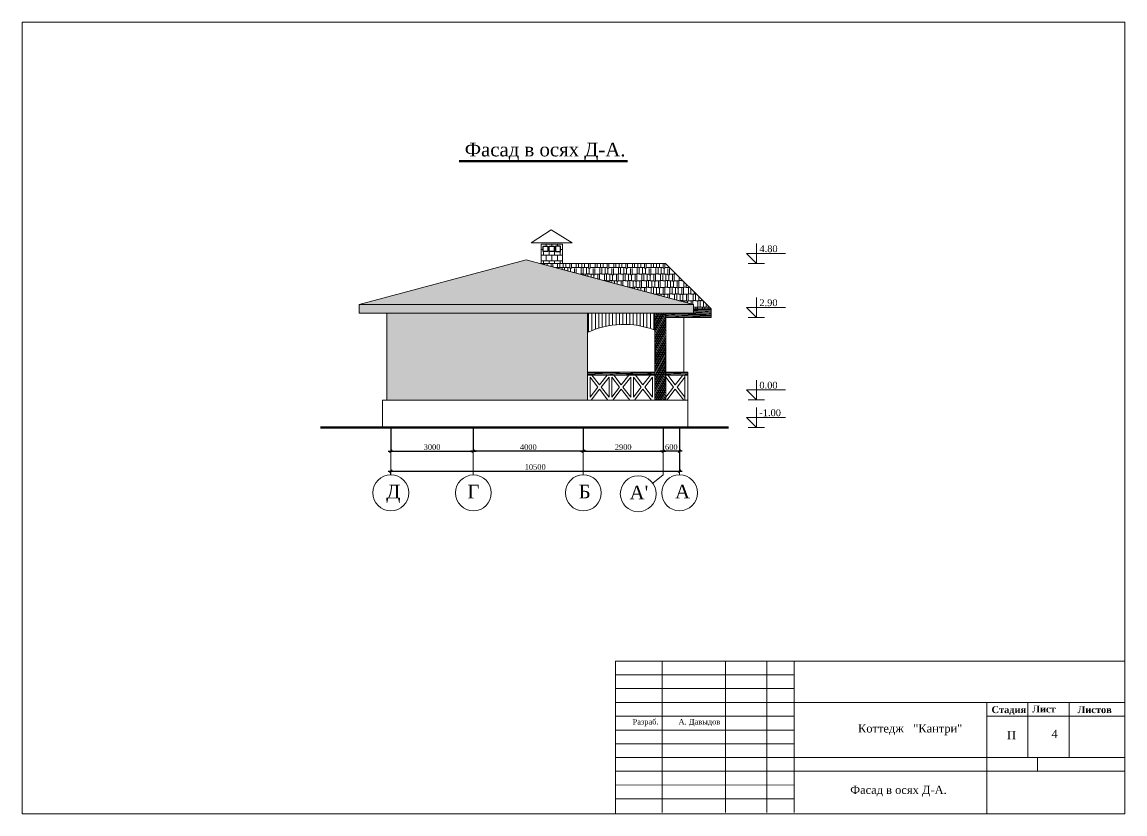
# Model space of a CAD drawing. Extents: x 1526320 to 3332998, y -546296 to 333165.
# Drawn here: x 1797402 to 1837504, y -228808 to -200023 of the extents above; entities that cross this region are included whole.
import ezdxf

# ---------------------------------------------------------------- set-up
doc = ezdxf.new("R2010")
doc.units = 0
doc.header["$LTSCALE"] = 500
doc.header["$MEASUREMENT"] = 0
doc.layers.get('0').update_dxf_attribs({"linetype": 'CONTINUOUS', "lineweight": 0})
doc.layers.add('Для печати', color=250, linetype='CONTINUOUS', lineweight=0)
doc.styles.add('NAKLON', font='TIMESBD.TTF', dxfattribs={"height": 500})
doc.styles.get("Standard").update_dxf_attribs({"font": 'TIMES.TTF', "height": 150})
doc.dimstyles.new('ISO-25', dxfattribs={"dimtxt": 300, "dimasz": 100, "dimexe": 0, "dimexo": 0, "dimgap": 50, "dimtad": 1, "dimdec": 0, "dimrnd": 10, "dimtxsty": 'Standard', "dimblk": 'OBLIQUE', "dimcen": 100, "dimdle": 100, "dimadec": 0, "dimazin": 0, "dimtfac": 1, "dimtdec": 0, "dimtmove": 0, "dimatfit": 3, "dimldrblk": 'OBLIQUE', "dimfxl": 0, "dimarcsym": 0})

# ---------------------------------------------------------------- blocks, each defined once
blk = doc.blocks.new('_Oblique')
at = {"color": 0, "linetype": 'ByBlock', "lineweight": -2}
blk.add_line((-0.5, -0.5), (0.5, 0.5), dxfattribs=at)
blk = doc.blocks.new('*D45')
at = {"layer": 'Для печати', "color": 0, "linetype": 'Continuous', "lineweight": -2, "ltscale": 0.13}
for p, q in [((1817810, -214789), (1817810, -215624)), ((1820709, -214800), (1820709, -215624)), ((1817710, -215624), (1820809, -215624))]:
    blk.add_line(p, q, dxfattribs=at)
at = {"layer": 'Для печати', "color": 0, "linetype": 'Continuous', "lineweight": -2, "ltscale": 0.13, "xscale": 100, "yscale": 100, "zscale": 100, "rotation": 180}
blk.add_blockref('_Oblique', (1817810, -215624), dxfattribs=at)
at = {"layer": 'Для печати', "color": 0, "linetype": 'Continuous', "lineweight": -2, "ltscale": 0.13, "xscale": 100, "yscale": 100, "zscale": 100}
blk.add_blockref('_Oblique', (1820709, -215624), dxfattribs=at)
at = {"layer": 'Для печати', "color": 0, "linetype": 'Continuous', "lineweight": 5, "ltscale": 0.13, "insert": (1819259, -215472), "char_height": 200, "attachment_point": 5}
blk.add_mtext('2900', dxfattribs=at)
blk = doc.blocks.new('*D46')
at = {"layer": 'Для печати', "color": 0, "linetype": 'Continuous', "lineweight": -2, "ltscale": 0.13}
for p, q in [((1813810, -214774), (1813810, -215624)), ((1817810, -214789), (1817810, -215624)), ((1817910, -215624), (1813710, -215624))]:
    blk.add_line(p, q, dxfattribs=at)
at = {"layer": 'Для печати', "color": 0, "linetype": 'Continuous', "lineweight": -2, "ltscale": 0.13, "xscale": 100, "yscale": 100, "zscale": 100, "rotation": 180}
blk.add_blockref('_Oblique', (1813810, -215624), dxfattribs=at)
at = {"layer": 'Для печати', "color": 0, "linetype": 'Continuous', "lineweight": -2, "ltscale": 0.13, "xscale": 100, "yscale": 100, "zscale": 100}
blk.add_blockref('_Oblique', (1817810, -215624), dxfattribs=at)
at = {"layer": 'Для печати', "color": 0, "linetype": 'Continuous', "lineweight": 5, "ltscale": 0.13, "insert": (1815810, -215473), "char_height": 200, "attachment_point": 5}
blk.add_mtext('4000', dxfattribs=at)
blk = doc.blocks.new('*D47')
at = {"layer": 'Для печати', "color": 0, "linetype": 'Continuous', "lineweight": -2, "ltscale": 0.13}
for p, q in [((1821310, -214800), (1821310, -216348)), ((1810710, -216348), (1821410, -216348)), ((1810810, -216483), (1810810, -216348))]:
    blk.add_line(p, q, dxfattribs=at)
at = {"layer": 'Для печати', "color": 0, "linetype": 'Continuous', "lineweight": -2, "ltscale": 0.13, "xscale": 100, "yscale": 100, "zscale": 100, "rotation": 180}
blk.add_blockref('_Oblique', (1810810, -216348), dxfattribs=at)
at = {"layer": 'Для печати', "color": 0, "linetype": 'Continuous', "lineweight": -2, "ltscale": 0.13, "xscale": 100, "yscale": 100, "zscale": 100}
blk.add_blockref('_Oblique', (1821310, -216348), dxfattribs=at)
at = {"layer": 'Для печати', "color": 0, "linetype": 'Continuous', "lineweight": 5, "ltscale": 0.13, "insert": (1816060, -216196), "char_height": 200, "attachment_point": 5}
blk.add_mtext('10500', dxfattribs=at)
blk = doc.blocks.new('*D48')
at = {"layer": 'Для печати', "color": 0, "linetype": 'Continuous', "lineweight": -2, "ltscale": 0.13}
for p, q in [((1810810, -214785), (1810810, -215624)), ((1813810, -214774), (1813810, -215624)), ((1810710, -215624), (1813910, -215624))]:
    blk.add_line(p, q, dxfattribs=at)
at = {"layer": 'Для печати', "color": 0, "linetype": 'Continuous', "lineweight": -2, "ltscale": 0.13, "xscale": 100, "yscale": 100, "zscale": 100, "rotation": 180}
blk.add_blockref('_Oblique', (1810810, -215624), dxfattribs=at)
at = {"layer": 'Для печати', "color": 0, "linetype": 'Continuous', "lineweight": -2, "ltscale": 0.13, "xscale": 100, "yscale": 100, "zscale": 100}
blk.add_blockref('_Oblique', (1813810, -215624), dxfattribs=at)
at = {"layer": 'Для печати', "color": 0, "linetype": 'Continuous', "lineweight": 5, "ltscale": 0.13, "insert": (1812310, -215473), "char_height": 200, "attachment_point": 5}
blk.add_mtext('3000', dxfattribs=at)
blk = doc.blocks.new('*D160')
at = {"layer": 'Для печати', "color": 0, "linetype": 'Continuous', "lineweight": -2, "ltscale": 0.13}
for p, q in [((1820709, -214800), (1820709, -215624)), ((1821310, -214800), (1821310, -215624)), ((1821410, -215624), (1820609, -215624))]:
    blk.add_line(p, q, dxfattribs=at)
at = {"layer": 'Для печати', "color": 0, "linetype": 'Continuous', "lineweight": -2, "ltscale": 0.13, "xscale": 100, "yscale": 100, "zscale": 100, "rotation": 180}
blk.add_blockref('_Oblique', (1820709, -215624), dxfattribs=at)
at = {"layer": 'Для печати', "color": 0, "linetype": 'Continuous', "lineweight": -2, "ltscale": 0.13, "xscale": 100, "yscale": 100, "zscale": 100}
blk.add_blockref('_Oblique', (1821310, -215624), dxfattribs=at)
at = {"layer": 'Для печати', "color": 0, "linetype": 'Continuous', "lineweight": 5, "ltscale": 0.13, "insert": (1821009, -215473), "char_height": 200, "attachment_point": 5}
blk.add_mtext('600', dxfattribs=at)

msp = doc.modelspace()

# ---------------------------------------------------------------- hatches: boundary and pattern name
at = {"layer": 'Для печати', "linetype": 'Continuous', "lineweight": 0, "ltscale": 1.3}
h = msp.add_hatch(dxfattribs=at)
h.set_pattern_fill('AR-B88', color=250, style=0)
h.set_pattern_definition([(7e-15, (1262641.33, 89801.45), (0, 203.2), []), (90, (1262641.33, 89801.45), (-101.6, 203.2), [203.2, -203.2])])
h.paths.add_polyline_path([(1816571.7, -208168.3), (1816747.7, -208168.3), (1816747.7, -208363.7), (1816571.7, -208363.7)], flags=16)
h.paths.add_polyline_path([(1816974.6, -208168.3), (1816798.6, -208168.3), (1816798.6, -208363.7), (1816974.6, -208363.7)], flags=16)
h.paths.add_polyline_path([(1816348.7, -208168.3), (1816524.8, -208168.3), (1816524.8, -208363.7), (1816348.7, -208363.7)], flags=16)
h.paths.add_polyline_path([(1816274.4, -208098), (1817049, -208098), (1817049, -208797.2), (1816274.4, -208797.1)])
at = {"layer": 'Для печати', "linetype": 'Continuous', "lineweight": 0, "ltscale": 0.13}
h = msp.add_hatch(dxfattribs=at)
h.set_pattern_fill('AR-RSHKE', color=250, scale=18, style=0)
h.paths.add_polyline_path([(1809659.8, -210290.6), (1815734.9, -208663), (1821810, -210290.6)])
h = msp.add_hatch(dxfattribs=at)
h.set_pattern_fill('AR-RSHKE', color=250, scale=20, style=0)
h.set_pattern_definition([(0, (238335.61, -16470.6), (510, 240), [120, -100, 140, -60, 180, -80]), (0, (238455.61, -16460.6), (510, 240), [100, -380, 80, -120]), (0, (238695.61, -16485.6), (510, 240), [60, -620]), (90, (238335.61, -16470.6), (-170, 240), [230, -730]), (90, (238455.61, -16470.6), (-170, 240), [225, -735]), (90, (238555.61, -16470.6), (-170, 240), [210, -750]), (90, (238695.61, -16485.6), (-170, 240), [230, -730]), (90, (238755.61, -16485.6), (-170, 240), [230, -730]), (90, (238935.61, -16470.6), (-170, 240), [220, -740])])
edge = h.paths.add_edge_path()
edge.add_line((1821810.4, -210450), (1821810.8, -210290.7))
edge.add_line((1821810.8, -210290.7), (1816234.9, -208796.9))
edge.add_line((1816234.9, -208796.9), (1820794.1, -208796.9))
edge.add_line((1820794.1, -208796.9), (1822459.8, -210450))
edge.add_line((1822459.8, -210450), (1821810.4, -210450))
at = {"layer": 'Для печати', "linetype": 'Continuous', "lineweight": 15, "ltscale": 0.13}
h = msp.add_hatch(dxfattribs=at)
h.set_pattern_fill('ANSI36', color=250, scale=400, angle=137, style=0)
h.paths.add_polyline_path([(1821810.8, -210290.6), (1809659.8, -210290.6), (1809659.8, -210600.6), (1821810.4, -210600.6)])
at = {"layer": 'Для печати', "linetype": 'Continuous', "lineweight": 0, "ltscale": 0.13}
h = msp.add_hatch(dxfattribs=at)
h.set_pattern_fill('ANSI36', color=250, scale=350, angle=136, style=0)
edge = h.paths.add_edge_path()
edge.add_line((1820810.9, -210600.7), (1820810.9, -210762))
edge.add_line((1820810.9, -210762), (1822460.4, -210762))
edge.add_line((1822460.4, -210762), (1822460.4, -210450))
edge.add_line((1822460.4, -210450), (1821810.4, -210450))
edge.add_line((1821810.4, -210450), (1821810.4, -210600.8))
edge.add_line((1821810.4, -210600.8), (1820811, -210600.8))
h = msp.add_hatch(dxfattribs=at)
h.set_pattern_fill('AR-SAND', color=250, scale=100, style=0)
h.set_pattern_definition([(37.5, (238335.61, -16470.6), (-6.299336, 192.682377), [0, -152, 0, -170, 0, -162.5]), (7.5, (238335.61, -16470.6), (176.97767, 282.214607), [0, -82, 0, -137, 0, -52.5]), (327.5, (238212.61, -16470.6), (311.414186, 0.565905), [0, -50, 0, -180, 0, -235]), (317.5, (238212.61, -16470.6), (300.61266, 87.767556), [0, -25, 0, -118, 0, -135])])
h.paths.add_polyline_path([(1817959.7, -213761.5), (1810660.2, -213761.5), (1810660.2, -210600.6), (1817959.7, -210600.6)])
h = msp.add_hatch(dxfattribs=at)
h.set_pattern_fill('ANSI31', color=250, scale=1000, angle=45, style=0)
edge = h.paths.add_edge_path()
edge.add_arc((1819288.5, -214140), 3128.4, 68.97411, 115.13393)
edge.add_line((1817959.6, -211307.8), (1817959.6, -210600.8))
edge.add_line((1817959.6, -210600.8), (1820411.1, -210600.6))
edge.add_line((1820411.1, -210600.6), (1820410.9, -211219.9))
h = msp.add_hatch(dxfattribs=at)
h.set_pattern_fill('ANSI36', color=250, scale=300, angle=46, style=0)
h.paths.add_polyline_path([(1820810.9, -213761.5), (1820411, -213761.5), (1820411.1, -210601.5), (1820810.9, -210601.7)])
at = {"layer": 'Для печати', "linetype": 'Continuous', "lineweight": 15, "ltscale": 0.13}
h = msp.add_hatch(dxfattribs=at)
h.set_pattern_fill('ANSI36', color=250, scale=350, angle=136, style=0)
h.set_pattern_definition([(181, (256982.7, -16471.212), (-75.7872964, -45.0795365), [109.375, -21.875, 0, -21.875])])
h.paths.add_polyline_path([(1817960.2, -212862.3), (1820411.1, -212862.3), (1820411, -212746.9), (1817959.7, -212746.9)])
h = msp.add_hatch(dxfattribs=at)
h.set_pattern_fill('ANSI36', color=250, scale=350, angle=136, style=0)
h.set_pattern_definition([(181, (259833.47, -16470.84), (-75.7872964, -45.0795365), [109.375, -21.875, 0, -21.875])])
h.paths.add_polyline_path([(1820810.9, -212861.9), (1821609.1, -212861.9), (1821609.3, -212746.5), (1820810.9, -212746.5)])

# ---------------------------------------------------------------- linework, layer by layer
at = {"layer": 'Для печати', "color": 250, "linetype": 'Continuous', "lineweight": 50, "ltscale": 0.13}
for p, q in [((1819419.8, -205077.6), (1813289.8, -205077.6)), ((1808251.2, -214761.8), (1823088.5, -214761.8))]:
    msp.add_line(p, q, dxfattribs=at)
at = {"layer": 'Для печати', "color": 250, "linetype": 'Continuous', "lineweight": 15}
for p, q in [((1824105, -208793.6), (1824105, -208073.6)), ((1824105, -208793.6), (1823745, -208433.6)), ((1823745, -208433.6), (1825167.3, -208433.6)), ((1823809.3, -208793.6), (1824400.7, -208793.6)), ((1824103.5, -210756.6), (1824103.5, -210036.6)), ((1824103.5, -210756.6), (1823743.5, -210396.6)), ((1823743.5, -210396.6), (1825165.8, -210396.6)), ((1823807.8, -210756.6), (1824399.2, -210756.6)), ((1820159.5, -212768.5), (1819519.7, -212768.5)), ((1824103.7, -213755.4), (1824103.7, -213035.5)), ((1823743.7, -213395.5), (1825165.9, -213395.5)), ((1824103.7, -213755.4), (1823743.7, -213395.5)), ((1823808, -213755.4), (1824399.3, -213755.4)), ((1824101.5, -214756.1), (1824101.5, -214036.1)), ((1824101.5, -214756.1), (1823741.5, -214396.1)), ((1823741.5, -214396.1), (1825163.7, -214396.1)), ((1823805.8, -214756.1), (1824397.1, -214756.1)), ((1820677.7, -228755.5), (1820678.6, -223255.5)), ((1822977.7, -228755.9), (1822978.6, -223255.9)), ((1824477.7, -228756.2), (1824478.6, -223256.2)), ((1825477.7, -228756.3), (1825478.6, -223256.3)), ((1818978.5, -223755.2), (1825478.5, -223756.3)), ((1818978.3, -224755.2), (1825478.3, -224756.3)), ((1818978.3, -225255.2), (1825478.3, -225256.3)), ((1832480.2, -225258.3), (1837480.2, -225259.1)), ((1818978.1, -226255.2), (1825478.1, -226256.3)), ((1818978, -226755.2), (1825478, -226756.3)), ((1818977.9, -227255.2), (1837477.9, -227258.3)), ((1818977.8, -227755.2), (1825477.8, -227756.3)), ((1818977.8, -228255.2), (1825477.8, -228256.3))]:
    msp.add_line(p, q, dxfattribs=at)
at = {"layer": 'Для печати', "color": 250, "linetype": 'Continuous', "lineweight": 5}
for p, q in [((1810810.1, -214774.3), (1810810.1, -216483.2)), ((1813809.9, -214774.4), (1813809.9, -216483.3)), ((1817809.5, -214789.1), (1817809.5, -216483.2)), ((1821309.6, -214800.3), (1821309.6, -216482.1))]:
    msp.add_line(p, q, dxfattribs=at)
at = {"layer": 'Для печати', "color": 250, "linetype": 'Continuous', "lineweight": 15, "ltscale": 0.13}
for p, q in [((1818978, -223259.4), (1837480, -223259.4)), ((1818978, -228796.5), (1818978, -223259.4)), ((1825472.2, -224250.7), (1818980.8, -224250.7)), ((1819003.3, -224754.6), (1837474.3, -224754.6)), ((1832480.6, -224753.7), (1832480.6, -228807.7)), ((1833977.2, -224753.7), (1833977.2, -226751.6)), ((1835473.8, -224753.7), (1835473.8, -226751.6)), ((1818990.7, -225757.7), (1825478.5, -225757.7)), ((1825479.6, -226751.7), (1832473.4, -226751.7)), ((1832473.4, -226751.7), (1837474, -226751.7)), ((1834322.5, -226751.6), (1834322.5, -227254.6))]:
    msp.add_line(p, q, dxfattribs=at)
at = {"layer": 'Для печати', "color": 250, "linetype": 'Continuous', "lineweight": 0, "ltscale": 0.13}
for points in [[(1837504.2, -228805.9), (1797401.6, -228805.9), (1797401.6, -200022.8), (1837504.2, -200022.8)], [(1821459, -210762), (1820810.9, -210762), (1820810.9, -212746.5), (1821459, -212746.5)]]:
    msp.add_lwpolyline(points, close=True, dxfattribs=at)
at = {"layer": 'Для печати', "color": 250, "linetype": 'Continuous', "lineweight": 15, "ltscale": 1.3}
for points in [[(1817409.5, -208053.5), (1816646.1, -207575.3), (1815910.9, -208052.7)], [(1816274.4, -208098), (1817049, -208098), (1817049, -208797.2), (1816274.4, -208797.1)]]:
    msp.add_lwpolyline(points, close=True, dxfattribs=at)
at = {"layer": 'Для печати', "color": 250, "linetype": 'Continuous', "lineweight": 30, "ltscale": 1.3}
for points in [[(1816348.7, -208168.3), (1816524.8, -208168.3), (1816524.8, -208363.7), (1816348.7, -208363.7)], [(1816571.7, -208168.3), (1816747.7, -208168.3), (1816747.7, -208363.7), (1816571.7, -208363.7)], [(1816974.6, -208168.3), (1816798.6, -208168.3), (1816798.6, -208363.7), (1816974.6, -208363.7)]]:
    msp.add_lwpolyline(points, close=True, dxfattribs=at)
at = {"layer": 'Для печати', "color": 250, "linetype": 'Continuous', "lineweight": 15, "ltscale": 0.13}
for points in [[(1809659.8, -210290.6), (1815734.9, -208663), (1821810, -210290.6), (1809659.8, -210290.6)], [(1821810.4, -210450), (1821810.8, -210290.7), (1816234.9, -208796.9), (1820794.1, -208796.9), (1820794.1, -208796.9), (1822459.8, -210450), (1821810.4, -210450)], [(1820810.9, -210600.7), (1820810.9, -210762), (1822460.4, -210762), (1822460.4, -210450), (1821810.4, -210450), (1821810.4, -210600.8), (1820811, -210600.8)], [(1818054.6, -212933.5), (1818337.4, -213293.3), (1818054.6, -213653.2), (1818054.6, -212934.3)], [(1818123.1, -212862.4), (1818399.4, -213214.3), (1818675.9, -212862.4), (1818123.2, -212862.4)], [(1818744.1, -212933.8), (1818461.5, -213293.3), (1818744.1, -213653), (1818744.1, -212933.9)], [(1818845.6, -212932.6), (1819128.3, -213292.3), (1818845.5, -213652.3), (1818845.5, -212933.4)], [(1818914.1, -212861.4), (1819190.4, -213213.3), (1819466.9, -212861.4), (1818914.1, -212861.4)], [(1819535.1, -212932.9), (1819252.5, -213292.3), (1819535.1, -213652.1), (1819535.1, -212932.9)], [(1819634.6, -212932.9), (1819917.3, -213292.3), (1819634.6, -213652.1), (1819634.6, -212932.9)], [(1820255.6, -212861.4), (1819979.4, -213213.3), (1819702.9, -212861.4), (1820255.6, -212861.4)], [(1820324.2, -212932.6), (1820041.4, -213292.3), (1820324.2, -213652.3), (1820324.2, -212933.4)], [(1820810.3, -212933.4), (1821093, -213293.1), (1820810.2, -213653.1), (1820810.2, -212934.2)], [(1820878.8, -212862.3), (1821155.1, -213214.2), (1821431.6, -212862.3), (1820878.8, -212862.3)], [(1821499.8, -212933.7), (1821217.2, -213293.2), (1821499.8, -213652.9), (1821499.8, -212933.8)], [(1818399.4, -213372.2), (1818093.1, -213762.1), (1818705.8, -213762.1), (1818399.4, -213372.2)], [(1819190.4, -213371.3), (1818884.1, -213761.1), (1819496.7, -213761.1), (1819190.4, -213371.3)], [(1819979.4, -213371.3), (1820285.7, -213761.1), (1819673, -213761.1), (1819979.4, -213371.3)], [(1821155.1, -213372.1), (1820848.8, -213762), (1821461.4, -213762), (1821155.1, -213372.1)]]:
    msp.add_lwpolyline(points, dxfattribs=at)
for points in [[(1821810.8, -210290.6), (1809659.8, -210290.6), (1809659.8, -210600.6), (1821810.4, -210600.6)], [(1817959.7, -213761.5), (1810660.2, -213761.5), (1810660.2, -210600.6), (1817959.7, -210600.6)], [(1820810.9, -213761.5), (1820411, -213761.5), (1820411.1, -210601.5), (1820810.9, -210601.7)], [(1817960.2, -212862.3), (1820411.1, -212862.3), (1820411, -212746.9), (1817959.7, -212746.9)], [(1820810.9, -212861.9), (1821609.1, -212861.9), (1821609.3, -212746.5), (1820810.9, -212746.5)], [(1810509.8, -213761.5), (1821609.3, -213761.5), (1821609.3, -214761.8), (1810509.8, -214761.8)]]:
    msp.add_lwpolyline(points, close=True, dxfattribs=at)
at = {"layer": 'Для печати', "color": 250, "linetype": 'Continuous', "lineweight": 0, "ltscale": 0.13}
msp.add_lwpolyline([(1817959.6, -211307.8), (1817959.6, -210600.8), (1820411.1, -210600.6), (1820410.9, -211219.9)], dxfattribs=at)
at = {"layer": 'Для печати', "color": 250, "linetype": 'Continuous', "lineweight": 9, "ltscale": 0.13}
msp.add_lwpolyline([(1821609.2, -213761.4), (1821499.8, -213761.4), (1821499.8, -212861.9), (1821609.2, -212861.9)], close=True, dxfattribs=at)
msp.add_lwpolyline([(1820709.3, -214800.3), (1820709.3, -216482.1), (1820340.9, -216789.9)], dxfattribs=at)
at = {"layer": 'Для печати', "color": 250, "linetype": 'Continuous', "lineweight": 5}
for centre in [(1810810.8, -217135.8), (1813812.3, -217137.1), (1817810.6, -217135.8), (1819807, -217169.7), (1821310.8, -217134.7)]:
    msp.add_circle(centre, 651.5, dxfattribs=at)
at = {"layer": 'Для печати', "color": 250, "linetype": 'Continuous', "lineweight": 0, "ltscale": 0.13}
msp.add_arc((1819288.5, -214140), 3128.4, 68.97411, 115.13393, dxfattribs=at)

# ---------------------------------------------------------------- texts
at = {"layer": 'Для печати', "color": 250, "linetype": 'Continuous', "lineweight": 15, "ltscale": 0.13}
msp.add_text('Фасад в осях Д-А.', height=500, dxfattribs=at).set_placement((1813495.6, -204906.2))
at = {"layer": 'Для печати', "color": 250, "linetype": 'Continuous', "lineweight": 15}
for s, height, p in [('4.80', 250, (1824213.5, -208387)), ('2.90', 250, (1824212, -210349.9)), ('0.00', 250, (1824212.1, -213348.8)), ('-1.00', 250, (1824209.9, -214349.4)), ('Разраб.', 200, (1819600.4, -225557.3)), ('А. Давыдов', 200, (1821270.8, -225557.3)), ('4', 300, (1834834.8, -226046.4)), ('П', 300, (1833217.3, -226090.7)), ('Фасад в осях Д-А.', 300, (1827515.4, -228082))]:
    msp.add_text(s, height=height, dxfattribs=at).set_placement(p)
at = {"layer": 'Для печати', "color": 250, "linetype": 'Continuous', "lineweight": 5}
for s, p in [('Д', (1810644.4, -217340)), ('Г', (1813597.3, -217340)), ('Б', (1817644.2, -217340)), ("А'", (1819491.9, -217373.9)), ('А', (1821144.3, -217339))]:
    msp.add_text(s, height=500, dxfattribs=at).set_placement(p)
at = {"layer": 'Для печати', "color": 250, "linetype": 'Continuous', "lineweight": 15, "ltscale": 0.13, "style": 'NAKLON'}
for s, p in [('Стадия', (1832652.8, -225142.7)), ('Лист', (1834132.3, -225118.5)), ('Листов', (1835781.5, -225142.7))]:
    msp.add_text(s, height=250, dxfattribs=at).set_placement(p)
at = {"layer": 'Для печати', "color": 250, "linetype": 'Continuous', "lineweight": 9}
msp.add_text('Коттедж   "Кантри"', height=300, dxfattribs=at).set_placement((1827796.8, -225847.1))

# ---------------------------------------------------------------- dimensions: what is measured, and where the dimension line sits
at = {"layer": 'Для печати', "color": 250, "linetype": 'Continuous', "lineweight": 5}
for base, p1, p2, picture, middle in [((1813809.9, -215624.3), (1810810.1, -214785.3), (1813809.9, -214774.3), '*D48', (1812310, -215472.6)), ((1821309.7, -216348), (1810810.1, -216483.2), (1821309.7, -214800.3), '*D47', (1816059.9, -216196.3))]:
    dim = msp.add_linear_dim(base=base, p1=p1, p2=p2, dimstyle='ISO-25', dxfattribs=at)
    dim.commit()
    dim.dimension.update_dxf_attribs({"geometry": picture, "text_midpoint": middle})
dim = msp.add_linear_dim(base=(1813809.9, -215624.3), p1=(1817809.5, -214789.1), p2=(1813809.9, -214774.3), angle=180, dimstyle='ISO-25', dxfattribs=at)
dim.commit()
dim.dimension.update_dxf_attribs({"geometry": '*D46', "text_midpoint": (1815809.7, -215472.6)})
at = {"layer": 'Для печати', "color": 250, "linetype": 'Continuous', "lineweight": 5, "ltscale": 0.13}
dim = msp.add_linear_dim(base=(1820709.3, -215624.3), p1=(1817809.5, -214789.1), p2=(1820709.3, -214800.3), dimstyle='ISO-25', dxfattribs=at)
dim.commit()
dim.dimension.update_dxf_attribs({"geometry": '*D45', "text_midpoint": (1819259.4, -215472.3)})
dim = msp.add_linear_dim(base=(1820709.3, -215624.3), p1=(1821309.7, -214800.3), p2=(1820709.3, -214800.3), angle=180, dimstyle='ISO-25', dxfattribs=at)
dim.commit()
dim.dimension.update_dxf_attribs({"geometry": '*D160', "text_midpoint": (1821009.5, -215472.6)})

doc.saveas('drawing.dxf')
